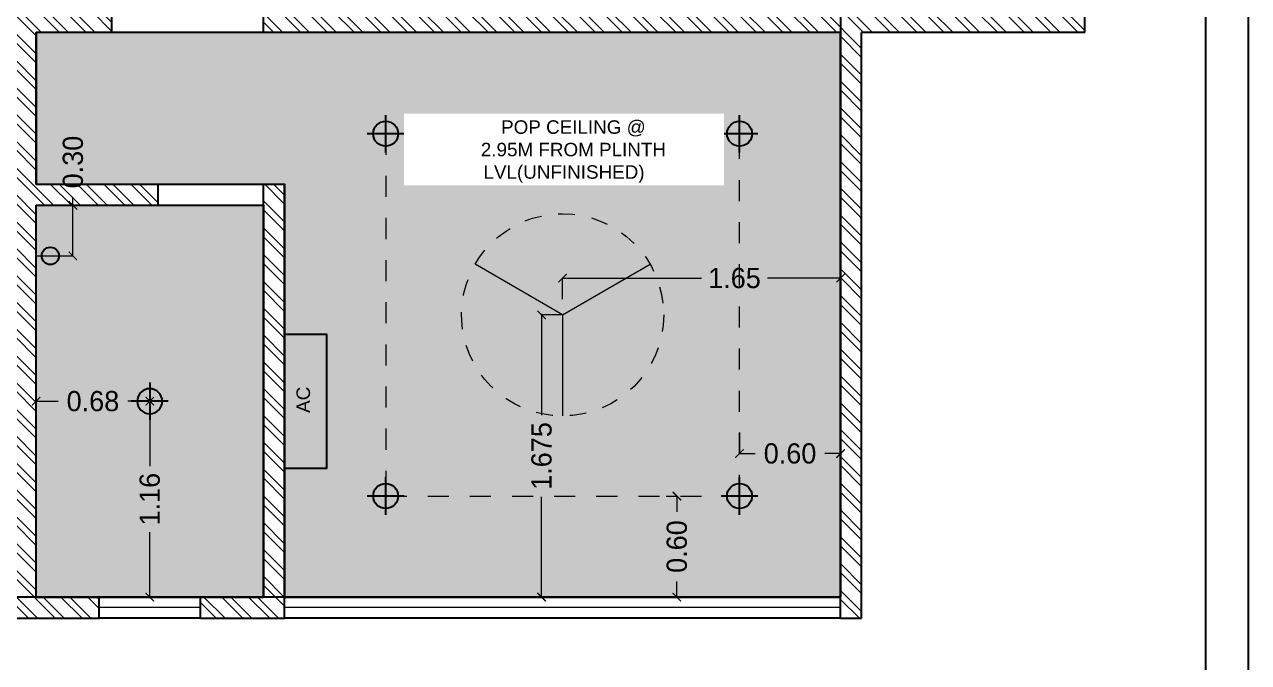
# Model space of a CAD drawing. Header units: metres. Extents: x 494 to 1845, y -666 to 1061.
# Drawn here: x 1822.24 to 1829.51, y 243.98 to 247.76 of the extents above; entities that cross this region are included whole.
import ezdxf

# ---------------------------------------------------------------- set-up
doc = ezdxf.new("R2010")
doc.units = ezdxf.units.M
doc.header["$MEASUREMENT"] = 0
doc.linetypes.add('141011 - Typical Flr Plans -1 - 1.5 & 1-2 BHK_ Kolshet Namrata1$0$HIDDEN', pattern=[0.375, 0.25, -0.125])
doc.linetypes.add('_ZCAD_DYNDIM_LINETYPE_DATA_NAME_', pattern=[0.25, 0.125, -0.125])
doc.layers.get('Defpoints').update_dxf_attribs({"color": 12})
for name, color, linetype in [('A-AREA', 1, 'Continuous'), ('CEILING', 7, 'Continuous'), ('ceiling elec', 7, 'Continuous'), ('SHEET', 7, 'Continuous'), ('TEXT', 7, 'Continuous'), ('VDA-WALL BELOW', 8, 'Continuous'), ('VDA_ELECTRICAL FIXTURES', 7, 'Continuous')]:
    doc.layers.add(name, color=color, linetype=linetype)
for name, color, linetype, lineweight in [('A-Wall', 7, 'Continuous', 18), ('A-Wall Hatch', 8, 'Continuous', 9), ('DIMENSION', 8, 'Continuous', 5), ('ele ref line', 44, 'Continuous', 9), ('elec block', 14, 'Continuous', 9), ('VDA - FALSE CEILING', 7, 'Continuous', 5), ('VDA-HATCH', 8, 'Continuous', 9), ('VDA-SLIDING DOOR', 4, 'Continuous', 9), ('VDA-WALL', 250, 'Continuous', 25), ('VDA-WINDOW', 5, 'Continuous', 9)]:
    doc.layers.add(name, color=color, linetype=linetype, lineweight=lineweight)
doc.styles.add('RS', font='GOTHIC.TTF')
doc.styles.get("Standard").update_dxf_attribs({"font": 'arial.ttf'})
doc.dimstyles.new('SMALL', dxfattribs={"dimtxt": 0.16, "dimasz": 0.05, "dimexe": 0, "dimexo": 0, "dimgap": 0.05, "dimtad": 0, "dimdec": 1, "dimzin": 0, "dimdsep": 46, "dimtxsty": 'RS', "dimblk": 'ARCHTICK', "dimcen": 2.5, "dimclrd": 256, "dimclre": 256, "dimclrt": 5, "dimadec": 0, "dimazin": 0, "dimtfac": 1, "dimtofl": 0, "dimtmove": 0, "dimatfit": 3, "dimldrblk": 'ARCHTICK', "dimfxl": 0, "dimtolj": 1, "dimtzin": 0, "dimarcsym": 0})

# ---------------------------------------------------------------- blocks, each defined once
blk = doc.blocks.new('zw$4BD1')
at = {"color": 6}
blk.add_line((0.1026044387735965, 0.2717923628416088), (0.1026044644431749, 0.08480641099328068), dxfattribs=at)
at = {"layer": 'SHEET', "color": 6}
blk.add_circle((0.1026044619984532, 0.10260446199851), 0.1026044519985128, dxfattribs=at)
blk = doc.blocks.new('12w')
at = {"layer": 'VDA_ELECTRICAL FIXTURES', "color": 5, "ltscale": 0.1}
for p, q in [((87910.28145249565, 3817.042512325924), (87910.28144543657, 3823.898232417295)), ((87906.81604333571, 3820.470368803413), (87913.74685459654, 3820.470375939805))]:
    blk.add_line(p, q, dxfattribs=at)
blk.add_circle((87910.28075605427, 3820.470372370896), 2.316151648332887, dxfattribs=at)
blk = doc.blocks.new('FAN 1')
at = {"layer": 'elec block', "color": 68, "true_color": 0x394d00}
for q in [(-3723.117876231178, 868.3742863660809), (-3722.078645746636, 868.3742863660809), (-3722.598260988907, 867.4742863660808)]:
    blk.add_line((-3722.598260988907, 868.074286366081), q, dxfattribs=at)
at = {"layer": 'elec block', "color": 68, "linetype": '141011 - Typical Flr Plans -1 - 1.5 & 1-2 BHK_ Kolshet Namrata1$0$HIDDEN', "ltscale": 0.15, "true_color": 0x394d00}
blk.add_circle((-3722.598260988907, 868.074286366081), 0.6, dxfattribs=at)
blk = doc.blocks.new('_ArchTick')
at = {"color": 0, "linetype": 'ByBlock', "const_width": 0.15}
blk.add_lwpolyline([(-0.5, -0.5), (0.5, 0.5)], dxfattribs=at)
blk = doc.blocks.new('*D659')
at = {"layer": 'Defpoints', "color": 0, "transparency": 16777216}
for p in [(4.879721099152675, -2.912522061618802), (4.879721099152675, -2.912522174570768), (5.55474379004113, -2.912522061618802)]:
    blk.add_point(p, dxfattribs=at)
at = {"layer": 'DIMENSION', "lineweight": -2, "transparency": 16777216}
for p, q in [((4.879721099152675, -2.912522061618802), (4.879721099152675, -2.912522174570768)), ((4.879721099152675, -2.912522174570768), (5.01072666621485, -2.912522174570768)), ((5.55474379004113, -2.912522174570768), (5.423738222978955, -2.912522174570768)), ((5.55474379004113, -2.912522061618802), (5.55474379004113, -2.912522174570768))]:
    blk.add_line(p, q, dxfattribs=at)
at = {"layer": 'DIMENSION', "lineweight": -2, "transparency": 16777216, "xscale": 0.05, "yscale": 0.05, "zscale": 0.05, "rotation": 180}
blk.add_blockref('_ArchTick', (4.879721099152675, -2.912522174570768), dxfattribs=at)
at = {"layer": 'DIMENSION', "lineweight": -2, "transparency": 16777216, "xscale": 0.05, "yscale": 0.05, "zscale": 0.05}
blk.add_blockref('_ArchTick', (5.55474379004113, -2.912522174570768), dxfattribs=at)
at = {"layer": 'DIMENSION', "color": 5, "transparency": 16777216, "insert": (5.217232444596902, -2.912522174570768), "char_height": 0.12, "attachment_point": 5, "style": 'RS'}
blk.add_mtext('\\A1;0.68', dxfattribs=at)
blk = doc.blocks.new('*D660')
at = {"layer": 'Defpoints', "color": 0, "transparency": 16777216}
for p in [(5.599368987876232, -2.912522107566929), (5.554743675851569, -4.074995780919153), (5.599368987876232, -4.074995780919153)]:
    blk.add_point(p, dxfattribs=at)
at = {"layer": 'DIMENSION', "lineweight": -2, "transparency": 16777216}
for p, q in [((5.599368987876232, -2.912522107566929), (5.554743675851569, -2.912522107566929)), ((5.554743675851569, -2.912522107566929), (5.554743675851569, -3.297287156343771)), ((5.554743675851569, -4.074995780919153), (5.554743675851569, -3.690230732142425)), ((5.599368987876232, -4.074995780919153), (5.554743675851569, -4.074995780919153))]:
    blk.add_line(p, q, dxfattribs=at)
at = {"layer": 'DIMENSION', "lineweight": -2, "transparency": 16777216, "xscale": 0.05, "yscale": 0.05, "zscale": 0.05}
for p, rotation in [((5.554743675851569, -2.912522107566929), 90), ((5.554743675851569, -4.074995780919153), 270)]:
    blk.add_blockref('_ArchTick', p, dxfattribs=dict(at, rotation=rotation))
at = {"layer": 'DIMENSION', "color": 5, "transparency": 16777216, "insert": (5.554743675851569, -3.493758944243041), "char_height": 0.12, "attachment_point": 5, "rotation": 90, "style": 'RS'}
blk.add_mtext('\\A1;1.16', dxfattribs=at)
blk = doc.blocks.new('*D661')
at = {"layer": 'Defpoints', "color": 0, "transparency": 16777216}
for p in [(4.879743790066868, -1.749995784389796), (5.098685823405731, -1.750028903868383), (4.879698409264165, -2.049993418275847)]:
    blk.add_point(p, dxfattribs=at)
at = {"layer": 'DIMENSION', "lineweight": -2, "transparency": 16777216}
for p, q in [((5.098685823405731, -1.750028903868383), (5.098693386932382, -1.700028904440472)), ((4.973685824835911, -1.75000999505167), (5.098685823405731, -1.750028903868383)), ((5.098640442603028, -2.050026537754434), (5.098685823405731, -1.750028903868383)), ((4.973640444033208, -2.05000762893772), (5.098640442603028, -2.050026537754434))]:
    blk.add_line(p, q, dxfattribs=at)
at = {"layer": 'DIMENSION', "lineweight": -2, "transparency": 16777216, "xscale": 0.05, "yscale": 0.05, "zscale": 0.05}
for p, rotation in [((5.098685823405731, -1.750028903868383), 89.99133283682177), ((5.098640442603028, -2.050026537754434), 269.9913328368218)]:
    blk.add_blockref('_ArchTick', p, dxfattribs=dict(at, rotation=rotation))
at = {"layer": 'DIMENSION', "color": 5, "transparency": 16777216, "insert": (5.098724649852102, -1.493359974106198), "char_height": 0.12, "attachment_point": 5, "rotation": 89.99133283682175, "style": 'RS'}
blk.add_mtext('\\A1;0.30', dxfattribs=at)
blk = doc.blocks.new('*D671')
at = {"layer": 'Defpoints', "color": 0, "transparency": 16777216}
for p in [(9.054761817161989, -3.061432958692592), (9.6547175935018, -3.061444314498999), (9.654714534380673, -3.223065361649731)]:
    blk.add_point(p, dxfattribs=at)
at = {"layer": 'DIMENSION', "lineweight": -2, "transparency": 16777216}
for p, q in [((9.054761124008337, -3.098054005865691), (9.054758758040862, -3.223054005843295)), ((9.654716900348149, -3.098065361672099), (9.654714534380673, -3.223065361649731)), ((9.054758758040862, -3.223054005843295), (9.148067713549153, -3.223055771970849)), ((9.654714534380673, -3.223065361649731), (9.56140557887261, -3.223063595522149))]:
    blk.add_line(p, q, dxfattribs=at)
at = {"layer": 'DIMENSION', "lineweight": -2, "transparency": 16777216, "xscale": 0.05, "yscale": 0.05, "zscale": 0.05}
for p, rotation in [((9.054758758040862, -3.223054005843295), 179.9989155204325), ((9.654714534380673, -3.223065361649731), 359.9989155204325)]:
    blk.add_blockref('_ArchTick', p, dxfattribs=dict(at, rotation=rotation))
at = {"layer": 'DIMENSION', "color": 5, "transparency": 16777216, "insert": (9.354736646210768, -3.223059683746499), "char_height": 0.12, "attachment_point": 5, "rotation": 359.9989155204325, "style": 'RS'}
blk.add_mtext('\\A1;0.60', dxfattribs=at)
blk = doc.blocks.new('*D672')
at = {"layer": 'Defpoints', "color": 0, "transparency": 16777216}
for p in [(8.619913429411326, -3.474999887046863), (8.619913429411326, -4.074995780919153), (8.683157338832189, -4.074995780919153)]:
    blk.add_point(p, dxfattribs=at)
at = {"layer": 'DIMENSION', "lineweight": -2, "transparency": 16777216}
for p, q in [((8.619913429411326, -3.474999887046863), (8.683157338832189, -3.474999887046863)), ((8.683157338832189, -3.474999887046863), (8.683157338832189, -3.568328901284161)), ((8.683157338832189, -4.074995780919153), (8.683157338832189, -3.981666766681855)), ((8.619913429411326, -4.074995780919153), (8.683157338832189, -4.074995780919153))]:
    blk.add_line(p, q, dxfattribs=at)
at = {"layer": 'DIMENSION', "lineweight": -2, "transparency": 16777216, "xscale": 0.05, "yscale": 0.05, "zscale": 0.05}
for p, rotation in [((8.683157338832189, -3.474999887046863), 90), ((8.683157338832189, -4.074995780919153), 270)]:
    blk.add_blockref('_ArchTick', p, dxfattribs=dict(at, rotation=rotation))
at = {"layer": 'DIMENSION', "color": 5, "transparency": 16777216, "insert": (8.683157338832189, -3.774997833983008), "char_height": 0.12, "attachment_point": 5, "rotation": 90, "style": 'RS'}
blk.add_mtext('\\A1;0.60', dxfattribs=at)
blk = doc.blocks.new('*D673')
at = {"layer": 'Defpoints', "color": 0, "transparency": 16777216}
for p in [(9.65469789827921, -2.181946501052522), (8.004730113198548, -2.399999647515642), (9.654698409264029, -2.399995780919141)]:
    blk.add_point(p, dxfattribs=at)
at = {"layer": 'DIMENSION', "lineweight": -2, "transparency": 16777216}
for p, q in [((8.004729602213729, -2.181950367649023), (8.82853767954657, -2.181948437106826)), ((8.004729895143328, -2.306950367648682), (8.004729602213729, -2.181950367649023)), ((9.65469789827921, -2.181946501052522), (9.221481255344315, -2.181947516268366)), ((9.654698191208809, -2.306946501052181), (9.65469789827921, -2.181946501052522))]:
    blk.add_line(p, q, dxfattribs=at)
at = {"layer": 'DIMENSION', "lineweight": -2, "transparency": 16777216, "xscale": 0.05, "yscale": 0.05, "zscale": 0.05}
for p, rotation in [((8.004729602213729, -2.181950367649023), 180.0001342690408), ((9.65469789827921, -2.181946501052522), 0.0001342690408665978)]:
    blk.add_blockref('_ArchTick', p, dxfattribs=dict(at, rotation=rotation))
at = {"layer": 'DIMENSION', "color": 5, "transparency": 16777216, "insert": (9.025009467445443, -2.181947976687582), "char_height": 0.12, "attachment_point": 5, "rotation": 0.00013426904086659777, "style": 'RS'}
blk.add_mtext('\\A1;1.65', dxfattribs=at)
blk = doc.blocks.new('*D674')
at = {"layer": 'Defpoints', "color": 0, "transparency": 16777216}
for p in [(8.004730113198548, -2.399999647515642), (7.880236122258339, -4.075005870013825), (8.004739636809973, -4.075005162121784)]:
    blk.add_point(p, dxfattribs=at)
at = {"layer": 'DIMENSION', "lineweight": -2, "transparency": 16777216}
for p, q in [((8.004730113198548, -2.399999647515642), (7.880226598646914, -2.400000355407684)), ((7.880226598646914, -2.400000355407684), (7.88022998014867, -2.994736287425752)), ((7.880236122258339, -4.075005870013825), (7.880232740756583, -3.480269937995757)), ((8.004739636809973, -4.075005162121784), (7.880236122258339, -4.075005870013825))]:
    blk.add_line(p, q, dxfattribs=at)
at = {"layer": 'DIMENSION', "lineweight": -2, "transparency": 16777216, "xscale": 0.05, "yscale": 0.05, "zscale": 0.05}
for p, rotation in [((7.880226598646914, -2.400000355407684), 90.00032576772769), ((7.880236122258339, -4.075005870013825), 270.0003257677276)]:
    blk.add_blockref('_ArchTick', p, dxfattribs=dict(at, rotation=rotation))
at = {"layer": 'DIMENSION', "color": 5, "transparency": 16777216, "insert": (7.880231360452626, -3.237503112710755), "char_height": 0.12, "attachment_point": 5, "rotation": 90.0003257677277, "style": 'RS'}
blk.add_mtext('\\A1;1.675', dxfattribs=at)
blk = doc.blocks.new('FDG GHGS')
at = {"layer": 'VDA_ELECTRICAL FIXTURES', "color": 1}
blk.add_lwpolyline([(2747.224690672943, -2336.760896513756), (2751.191609312138, -2336.760896513756), (2751.191609312138, -2338.001405601491), (2747.224690672943, -2338.001405601491)], close=True, dxfattribs=at)
at = {"layer": 'VDA_ELECTRICAL FIXTURES', "extrusion": (-0.0001275556141250366, -1.527756138372896e-05, 0.9999999917480806), "insert": (2749.250139614915, -2337.112609383536, -0.0001777665926923995), "char_height": 0.4, "width": 11.88929702906719, "attachment_point": 2, "text_direction": (0.9999999918647826, -3.305498342004771e-09, 0.0001275556140894227)}
blk.add_mtext('AC', dxfattribs=at)
blk = doc.blocks.new('sadfadsf')
at = {"layer": 'A-Wall Hatch', "ltscale": 0.1}
h = blk.add_hatch(dxfattribs=at)
h.set_pattern_fill('ANSI32', color=256, scale=0.3, angle=270)
h.set_pattern_definition([(315, (0.4602964287123541, -2.026924649760645), (0.07954951288348662, 0.07954951288348659), []), (315, (0.4602964287123541, -2.079957658260639), (0.07954951288348662, 0.07954951288348659), [])])
h.paths.add_polyline_path([(2.654698409264029, 2.875004219080893), (0.9846984092641833, 2.875004219080893), (0.9846984092641833, 5.550004219080904), (4.879698409264165, 5.550004219080904), (4.879698409264165, 5.675004219080904), (-0.6153015907357258, 5.675004219080904), (-0.6153015907357258, 5.550004219080904), (0.8596984092641833, 5.550004219080904), (0.8596984092641833, 4.350004219080915), (0.5096984092642742, 4.350004219080915), (0.5096984092642742, 4.225004219080915), (0.8596984092641833, 4.225004219080915), (0.8596984092641833, 2.875004219080893), (0.5096984092642742, 2.875004219080893), (0.5096984092642742, 2.750004219080893), (2.654698409264029, 2.750004219080893)])
h.paths.add_polyline_path([(-1.490301590735726, -2.649995780919141), (-1.490301590735726, -0.5999957809191301), (-0.6153015907357258, -0.5999957809191301), (-0.6153015907357258, 4.350004219080915), (-0.4903015907357258, 4.350004219080915), (-0.4903015907357258, -0.5999957809191301), (-0.220301590735744, -0.5999957809191301), (-0.220301590735744, -0.7249957809191301), (-1.365301590735726, -0.7249957809191301), (-1.365301590735726, -2.649995780919141)])
h.paths.add_polyline_path([(3.854698409264074, -0.5999957809191301), (1.579698409264211, -0.5999957809191301), (1.579698409264211, -4.199995780919153), (1.704698409264211, -4.199995780919153), (1.704698409264211, -0.7249957809191301), (3.854698409264074, -0.7249957809191301)])
h.paths.add_polyline_path([(5.254698409264165, 3.299864772477292), (5.248795680612375, 3.299864772477292), (4.879698409264165, 3.300004219080847), (4.879698409264165, 4.350004219080915), (4.754698409264165, 4.350004219080915), (4.754698409264165, 3.300004219080847), (3.854698409264074, 3.300004219080847), (3.854698409264074, 2.750004219080893), (3.979698409264074, 2.750004219080893), (3.979698409264074, 3.175004219080847), (4.754698409264165, 3.175004219080847), (4.754698409264165, 0.3000042190808472), (4.879698409264165, 0.3000042190808472), (4.879698409264165, 1.100004219080859), (5.604698409264074, 1.100004219080859), (5.604698409264074, 1.225004219080859), (4.879698409264165, 1.225004219080859), (4.879698409264165, 3.175004219080847), (5.254698409264165, 3.175004219080847)])
h.paths.add_polyline_path([(8.904698409264029, 3.300004219080847), (7.254698409263938, 3.300004219080847), (7.254698409263938, 4.65000421908087), (8.204698409263983, 4.65000421908087), (8.204698409263983, 4.774864772477315), (7.129698409263938, 4.77500421908087), (7.129698409263938, 3.300004219080847), (5.854698409264074, 3.300004219080847), (5.854698409264074, 3.175004219080847), (8.904698409264029, 3.175004219080847)])
h.paths.add_polyline_path([(5.604698409264074, -1.624995780919164), (4.879698409264165, -1.624995780919164), (4.879698409264165, -0.7249957809191301), (5.329698409263983, -0.7249957809191301), (5.329698409263983, -0.5999957809191301), (4.754698409264165, -0.5999957809191301), (4.754698409264165, -4.199995780919153), (5.254698409264165, -4.199995780919153), (5.254698409264165, -4.075135227522708), (5.248795680612375, -4.075135227522708), (4.879698409264165, -4.074995780919153), (4.879698409264165, -1.749995784389796), (5.604698409264074, -1.749995780919164)])
h.paths.add_polyline_path([(9.779698409264029, 4.77500421908087), (8.804698409263892, 4.77500421908087), (8.804698409263892, 4.65000421908087), (9.654698409264029, 4.65000421908087), (9.654698409264029, 3.300004219080847), (9.779698409264029, 3.300004219080847)])
h.paths.add_polyline_path([(6.354698409264074, -1.624995780919164), (6.229698409264074, -1.624995780919164), (6.229698409264074, -4.074995780919153), (5.854698409264074, -4.074995780919153), (5.854698409264074, -4.199995780919153), (6.354698409264074, -4.199995780919153)])
h.paths.add_polyline_path([(6.354698409264074, 3.175004219080847), (6.229698409264074, 3.175004219080847), (6.229698409264074, 0.3000042190808472), (6.354698409264074, 0.3000042190808472)])
h.paths.add_polyline_path([(11.10469840926407, 3.300004219080847), (9.779698409264029, 3.300004219080847), (9.779698409264029, 3.175004219080847), (11.10469840926407, 3.175004219080847)])
h.paths.add_polyline_path([(9.779698409264029, 3.300004219080847), (9.654698409264029, 3.300004219080847), (9.654698409264029, 3.175004219080847), (9.779698409264029, 3.175004219080847)])
h.paths.add_polyline_path([(9.779698409264029, 0.4125042190808585), (9.654698409264029, 0.4125042190808585), (9.654698409264029, -0.5999957809191301), (6.229698409264074, -0.5999957809191301), (6.229698409264074, -0.7249957809191301), (9.654698409264029, -0.7249957809191301), (9.654698409264029, -4.199995780919153), (9.779698409264029, -4.199995780919153), (9.779698409264029, -0.7249957809191301), (11.10469840926407, -0.7249957809191301), (11.10469840926407, -0.5999957809191301), (9.779698409264029, -0.5999957809191301)])
h.paths.add_polyline_path([(9.654698409264029, 2.21250421908087), (9.779698409264029, 2.21250421908087), (9.779698409264029, 3.175004219080847), (9.654698409264029, 3.175004219080847)])
at = {"layer": 'VDA-HATCH', "true_color": 0xdbdbdb}
h = blk.add_hatch(color=254, dxfattribs=at)
h.dxf.hatch_style = 1
h.paths.add_polyline_path([(-0.4903014913118113, 2.750004219080893), (3.979698409264074, 2.750004219080893), (3.979698409264074, 3.175004219080847), (4.754698409264165, 3.175004219080847), (4.754698409264165, -0.5999957809191301), (-0.4903014913118113, -0.5999957809191301)])
h.paths.add_polyline_path([(6.354698409264074, -4.074995780919153), (9.654698409264029, -4.074995780919153), (9.654698409264029, -0.7249957809191301), (4.879698409264165, -0.7249957809191301), (4.879698409264165, -1.624995780919164), (6.354698409264074, -1.624995780919164)])
h.paths.add_polyline_path([(6.354698409264074, 3.175004219080847), (9.654698409264029, 3.175004219080847), (9.654698409264029, -0.5999943853659033), (6.354698409264074, -0.5999943853659033)])
h.paths.add_polyline_path([(1.704698409264211, -0.7249957809191301), (4.754698409264165, -0.7249957809191301), (4.754698409264165, -4.075023640944266), (1.704698409264211, -4.075023640944266)])
h.paths.add_polyline_path([(0.9846984092641833, 2.875004219080893), (3.854698409264074, 2.875004219080893), (3.854698409264074, 3.300004219080847), (4.754698409264165, 3.300004219080847), (4.754698409264165, 5.550004219080904), (0.9846984092641833, 5.550004219080904)])
h.paths.add_polyline_path([(7.254698409263938, 3.300004219080847), (9.654698409264029, 3.300004219080847), (9.654698409264029, 4.650000112953137), (7.254698409263938, 4.650000112953137)])
h.paths.add_polyline_path([(4.879698409264165, -1.749995784389796), (6.229698409264074, -1.749995784389796), (6.229698409264074, -4.074995780919153), (4.879698409264165, -4.074995780919153)])
h.paths.add_polyline_path([(4.879698409264165, 1.225004219080859), (6.229698409264074, 1.225004219080859), (6.229698409264074, 3.175004219080847), (4.879698409264165, 3.175004219080847)])
h.paths.add_polyline_path([(4.879698409264165, 1.100004219080859), (6.229698409264074, 1.100004219080859), (6.229698409264074, -0.5999957809191301), (4.879698409264165, -0.5999957809191301)])
h.paths.add_polyline_path([(0.8596984092641833, 2.875004219080893), (-0.4903014684230129, 2.875004247692061), (-0.4903014684230129, 4.225004247692084), (0.8596984092641833, 4.225004219080915)])
h.paths.add_polyline_path([(0.8596984092641833, 4.350004219080915), (-0.4903014542660458, 4.350004219080915), (-0.4903014542660458, 5.550004219080904), (0.8596984092641833, 5.550004219080904)])
blk.add_lwpolyline([(4.754698409264165, -0.5999957809191301), (5.329698409263983, -0.5999957809191301), (5.329698409263983, -0.7249957809191301), (4.879698409264165, -0.7249957809191301), (4.879698409264165, -1.624995780919164), (5.604698409264074, -1.624995780919164), (5.604698409264074, -1.749995780919164), (4.879743790066868, -1.749995784389569), (4.879698409264165, -4.074995780919153), (5.254698409264165, -4.074995780919153), (5.254698409264165, -4.199995780919153), (4.754698409264165, -4.199995780919153), (4.754698409264165, -0.5999957809191301)])
at = {"layer": 'A-AREA'}
blk.add_lwpolyline([(4.754698409264165, 5.550004219080904), (4.754698409264165, 3.175004219080847), (7.254698409263938, 3.175004219080847), (7.254698409263938, 4.65000421908087), (9.654698409292223, 4.650000112953137), (9.654698409264029, 3.175004219080847), (10.97969840926407, 3.175004219080847), (10.97969840926407, -0.5999957809191301), (9.654764183183943, -0.5999943854351955), (9.654698409264029, -4.074995780919153), (1.704698995166837, -4.075040982385133), (1.704698409264211, -2.524995780919141), (-1.365301590735726, -2.524995780919141), (-1.365301590735726, -0.7249957809191301), (-0.4903015907357258, -0.7249957809191301)], dxfattribs=at)
at = {"layer": 'CEILING', "color": 6}
for points in [[(6.354698409264074, -4.074995780919153), (9.654698409264029, -4.074995780919153), (9.654698409264029, -0.7249957809191301), (4.879698409264165, -0.7249957809191301), (4.879698409264165, -1.624995780919164), (6.354698409264074, -1.624995780919164)], [(4.879698409264165, -1.749995784389796), (6.229698409264074, -1.749995784389796), (6.229698409264074, -4.074995780919153), (4.879698409264165, -4.074995780919153)]]:
    blk.add_lwpolyline(points, close=True, dxfattribs=at)
at = {"layer": 'VDA - FALSE CEILING', "color": 253, "linetype": '_ZCAD_DYNDIM_LINETYPE_DATA_NAME_'}
blk.add_lwpolyline([(6.954698409236016, -3.474999887046863), (9.054761817161989, -3.474999887046863), (9.054761817161989, -1.324999887046886), (6.954698409236016, -1.324999887046886)], close=True, dxfattribs=at)
at = {"layer": 'VDA-SLIDING DOOR'}
blk.add_line((9.654698409264029, -4.137495780919153), (6.354698409264074, -4.137495780919153), dxfattribs=at)
at = {"layer": 'VDA-WALL'}
for p, q in [((5.329698409263983, -0.7249957809191301), (5.329698409263983, -0.5999957809191301)), ((6.229698409264074, -0.7249957809191301), (6.229698409264074, -0.5999957809191301)), ((11.10469840926407, -0.7249957809191301), (11.10469840926407, -0.5999957809191301)), ((4.879698409264165, -1.624995780919164), (4.879698409264165, -0.7249957809191301)), ((5.329698409263983, -0.7249957809191301), (4.879698409264165, -0.7249957809191301)), ((9.654698409264029, -0.7249957809191301), (6.229698409264074, -0.7249957809191301)), ((9.654698409264029, -4.199995780919153), (9.654698409264029, -0.7249957809191301)), ((9.779698409264029, -4.199995780919153), (9.779698409264029, -0.7249957809191301)), ((11.10469840926407, -0.7249957809191301), (9.779698409264029, -0.7249957809191301)), ((4.879698409264165, -1.624995780919164), (5.604698409264074, -1.624995780919164)), ((5.604698409264074, -1.749995780919164), (5.604698409264074, -1.624995780919164)), ((6.229698409264074, -4.074995780919153), (6.229698409264074, -1.624995780919164)), ((6.229698409264074, -1.624995780919164), (6.354698409264074, -1.624995780919164)), ((6.354698409264074, -4.199995780919153), (6.354698409264074, -1.624995780919164)), ((4.879698409264165, -4.074995780919153), (4.879698409264165, -1.749995780919164)), ((4.879698409264165, -1.749995780919164), (5.604698409264074, -1.749995780919164)), ((4.879698409264165, -4.074995780919153), (5.254698409264165, -4.074995780919153)), ((5.254698409264165, -4.199995780919153), (5.254698409264165, -4.074995780919153)), ((5.854698409264074, -4.074995780919153), (6.229698409264074, -4.074995780919153)), ((5.854698409264074, -4.199995780919153), (5.854698409264074, -4.074995780919153)), ((4.754698409264165, -4.199995780919153), (5.254698409264165, -4.199995780919153)), ((5.854698409264074, -4.199995780919153), (6.354698409264074, -4.199995780919153)), ((9.654698409264029, -4.199995780919153), (9.779698409264029, -4.199995780919153))]:
    blk.add_line(p, q, dxfattribs=at)
at = {"layer": 'VDA-WALL BELOW'}
for p, q in [((5.248795680612375, -4.075135227522708), (5.854698409264074, -4.075135227522708)), ((9.654698409264029, -4.074995780919153), (6.354698409264074, -4.074995780919153)), ((5.854698409264074, -4.199995780919153), (5.254698409264165, -4.199995780919153)), ((9.654698409264029, -4.199995780919153), (6.354698409264074, -4.199995780919153))]:
    blk.add_line(p, q, dxfattribs=at)
at = {"layer": 'VDA-WINDOW'}
blk.add_line((5.854698409264074, -4.137495780919153), (5.254698409264165, -4.137495780919153), dxfattribs=at)
at = {"xscale": 0.4999999999995894, "yscale": 0.4999999999995894, "zscale": 0.4999999999995894, "rotation": 89.99999999999999}
blk.add_blockref('zw$4BD1', (5.015639972956706, -2.101295637656364, 3.708858932676142e-06), dxfattribs=at)
at = {"layer": 'A-Wall', "color": 2, "xscale": 0.2008498186047711, "yscale": 0.2008498186047711, "zscale": 0.2008498186047711, "rotation": 89.99999999999999}
blk.add_blockref('FDG GHGS', (-462.9833037782464, -555.0904540136792), dxfattribs=at)
at = {"layer": 'ceiling elec', "color": 55, "lineweight": 0, "zscale": 0.032002010394372}
for p, xscale, yscale, rotation in [((129.2174309772402, -2814.630718414456), 0.032002010394372, 0.032002010394372, 90.00000000000001), ((131.3175054398373, -2814.630718414456), 0.032002010394372, 0.032002010394372, 90.00000000000001), ((127.8174763580746, 2810.393218640361), -0.03200201039437198, 0.03200201039437198, 89.99999999999982), ((129.217419922569, -2816.780718414456), 0.032002010394372, 0.032002010394372, 90.00000000000001), ((131.3174943851661, -2816.780718414456), 0.032002010394372, 0.032002010394372, 90.00000000000001)]:
    blk.add_blockref('12w', p, dxfattribs=dict(at, xscale=xscale, yscale=yscale, rotation=rotation))
at = {"layer": 'ele ref line', "color": 14}
blk.add_blockref('FAN 1', (3730.602991102106, -870.4742860135966), dxfattribs=at)
at = {"layer": 'DIMENSION'}
for p1, p2, distance, override, picture, middle in [((4.879698409264165, -2.049993418275847, 3.708858932676142e-06), (4.879743790066868, -1.749995784389796), -0.21894203584386313, {"dimtxt": 0.12, "dimdec": 2, "dimblk": 'ArchTick'}, '*D661', (5.098724649852102, -1.493359974106198)), ((8.004730113198548, -2.399999647515642), (8.004739636809973, -4.075005162121784), -0.12450351455364644, {"dimtxt": 0.12, "dimdec": 3, "dimblk": 'ArchTick'}, '*D674', (7.880231360452626, -3.237503112710755)), ((5.55474379004113, -2.912522061618802), (4.879721099152675, -2.912522061618802), 1.129519660025835e-07, {"dimtxt": 0.12, "dimdec": 2, "dimblk": 'ArchTick'}, '*D659', (5.217232444596902, -2.912522174570768)), ((9.054761817161989, -3.061432958692592), (9.6547175935018, -3.061444314498999), -0.16162104717968315, {"dimtxt": 0.12, "dimdec": 2, "dimblk": 'ArchTick'}, '*D671', (9.354736646210768, -3.223059683746499)), ((8.619913429411326, -3.474999887046863), (8.619913429411326, -4.074995780919153), 0.06324390942086211, {"dimtxt": 0.12, "dimdec": 2, "dimblk": 'ArchTick'}, '*D672', (8.683157338832189, -3.774997833983008))]:
    dim = blk.add_aligned_dim(p1=p1, p2=p2, distance=distance, dimstyle='SMALL', override=override, dxfattribs=at)
    dim.commit()
    dim.dimension.update_dxf_attribs({"geometry": picture, "text_midpoint": middle})
dim = blk.add_linear_dim(base=(9.65469789827921, -2.181946501052522), p1=(8.004730113198548, -2.399999647515642), p2=(9.654698409264029, -2.399995780919141), angle=0.00013426904088201895, dimstyle='SMALL', override={"dimtxt": 0.12, "dimdec": 2, "dimblk": 'ArchTick'}, dxfattribs=at)
dim.commit()
dim.dimension.update_dxf_attribs({"geometry": '*D673', "text_midpoint": (9.025009467445443, -2.181947976687582), "dimtype": 129})
dim = blk.add_aligned_dim(p1=(5.599368987874453, -2.912522107567272), p2=(5.599368987874453, -4.074995780919496), distance=-0.04462531202466291, dimstyle='SMALL', override={"dimtxt": 0.12, "dimdec": 2, "dimblk": 'ArchTick'}, dxfattribs=at)
dim.commit()
dim.dimension.update_dxf_attribs({"geometry": '*D660', "text_midpoint": (5.55474367584979, -3.493758944243384), "insert": (-1.779021374659351e-12, -3.428368700042483e-13)})
at = {"layer": 'TEXT', "extrusion": (-0.0001275556141251, 1.52775613832e-05, 0.9999999917480806), "insert": (8.013203067258246, -1.24559359400385, -3.151173199447688e-05), "char_height": 0.08, "width": 1.819508899797923, "attachment_point": 2, "text_direction": (0.9999999918647826, -3.30549834200477e-09, 0.0001275556141904859), "bg_fill": 2}
blk.add_mtext('\\pi0.11179;POP CEILING @\\P2.95M FROM PLINTH LVL(UNFINISHED)', dxfattribs=at)

msp = doc.modelspace()

# ---------------------------------------------------------------- block references
at = {"layer": 'DIMENSION', "color": 6}
msp.add_blockref('sadfadsf', (1817.432712469813, 248.4416234218156), dxfattribs=at)

# ---------------------------------------------------------------- next in the draw order: linework, layer by layer
at = {"layer": 'SHEET'}
for points in [[(1829.50857305171, 258.4527910279708), (1815.200202913891, 258.4527910279708), (1815.200202913891, 238.2166675476141), (1829.50857305171, 238.2166675476141)], [(1829.254402709146, 258.1986206854817), (1815.454373256454, 258.1986206854817), (1815.454373256454, 238.4708378901031), (1829.254402709146, 238.4708378901031)]]:
    msp.add_lwpolyline(points, close=True, dxfattribs=at)

doc.saveas('drawing.dxf')
